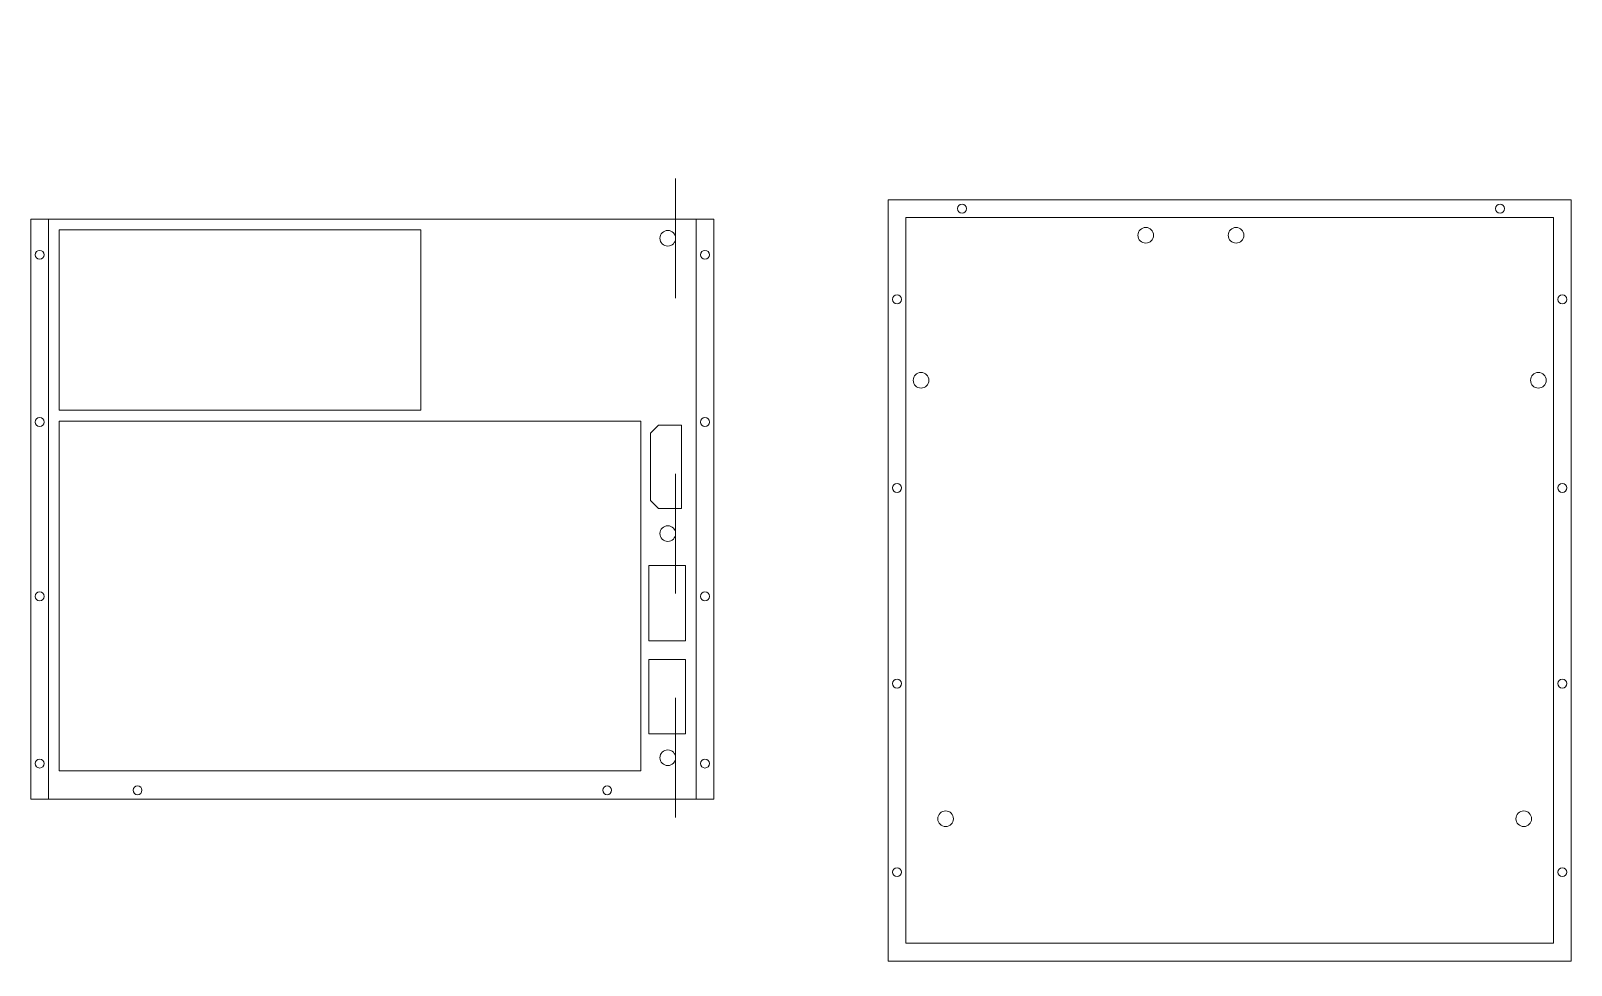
# Model space of a CAD drawing. Header units: millimetres. Extents: x -986 to 255, y -1466 to 2092.
# Drawn here: x -960.4 to -527.4, y 171.4 to 434.1 of the extents above; entities that cross this region are included whole.
import ezdxf

# ---------------------------------------------------------------- set-up
doc = ezdxf.new("R2010")
doc.units = ezdxf.units.MM
doc.header["$MEASUREMENT"] = 0

msp = doc.modelspace()

# ---------------------------------------------------------------- linework, layer by layer
at = {"color": 1, "lineweight": 0}
for points, knots in [([(-779.1136, 375.76), (-779.1136, 376.975), (-780.0986, 377.96), (-781.3136, 377.96), (-782.5286, 377.96), (-783.5136, 376.975), (-783.5136, 375.76), (-783.5136, 374.5449), (-782.5287, 373.56), (-781.3136, 373.56), (-780.0986, 373.56), (-779.1136, 374.5449), (-779.1136, 375.7599), (-779.1136, 434.0799), (-779.1136, 317.44), (-779.1136, 375.76)], [0, 0, 0, 0, 0.25, 0.25, 0.25, 0.5, 0.5, 0.5, 0.75, 0.75, 0.75, 1, 1, 1, 1.0001, 1.0001, 1.0001, 1.0001]), ([(-719.3894, 386.5937), (-719.3894, 386.5937), (-719.3894, 172.5937), (-719.3894, 172.5937), (-719.3894, 172.5937), (-527.3894, 172.5937), (-527.3894, 172.5937), (-527.3894, 172.5937), (-527.3894, 386.5937), (-527.3894, 386.5937), (-527.3894, 386.5937), (-719.3894, 386.5937), (-719.3894, 386.5937)], [0, 0, 0, 0, 0.25, 0.25, 0.25, 0.5, 0.5, 0.5, 0.75, 0.75, 0.75, 1, 1, 1, 1]), ([(-768.3613, 218.1171), (-768.3613, 218.1171), (-768.3613, 381.1171), (-768.3613, 381.1171), (-768.3613, 381.1171), (-960.3613, 381.1171), (-960.3613, 381.1171), (-960.3613, 381.1171), (-960.3613, 218.1171), (-960.3613, 218.1171), (-960.3613, 218.1171), (-768.3613, 218.1171), (-768.3613, 218.1171)], [0, 0, 0, 0, 0.25, 0.25, 0.25, 0.5, 0.5, 0.5, 0.75, 0.75, 0.75, 1, 1, 1, 1]), ([(-697.3624, 384.0937), (-697.3624, 384.7841), (-697.922, 385.3437), (-698.6124, 385.3437), (-699.3028, 385.3437), (-699.8624, 384.7841), (-699.8624, 384.0937), (-699.8624, 383.4033), (-699.3028, 382.8437), (-698.6124, 382.8437), (-697.922, 382.8437), (-697.3624, 383.4033), (-697.3624, 384.0937)], [0, 0, 0, 0, 0.25, 0.25, 0.25, 0.5, 0.5, 0.5, 0.75, 0.75, 0.75, 1, 1, 1, 1]), ([(-546.1394, 384.0937), (-546.1394, 384.7841), (-546.699, 385.3437), (-547.3894, 385.3437), (-548.0798, 385.3437), (-548.6394, 384.7841), (-548.6394, 384.0937), (-548.6394, 383.4033), (-548.0798, 382.8437), (-547.3894, 382.8437), (-546.699, 382.8437), (-546.1394, 383.4033), (-546.1394, 384.0937)], [0, 0, 0, 0, 0.25, 0.25, 0.25, 0.5, 0.5, 0.5, 0.75, 0.75, 0.75, 1, 1, 1, 1]), ([(-850.7136, 327.46), (-850.7136, 327.46), (-952.3613, 327.46), (-952.3613, 327.46), (-952.3613, 327.46), (-952.3613, 378.1171), (-952.3613, 378.1171), (-952.3613, 378.1171), (-850.7136, 378.1171), (-850.7136, 378.1171), (-850.7136, 378.1171), (-850.7136, 327.46), (-850.7136, 327.46)], [0, 0, 0, 0, 0.25, 0.25, 0.25, 0.5, 0.5, 0.5, 0.75, 0.75, 0.75, 1, 1, 1, 1]), ([(-644.7672, 376.5937), (-644.7672, 377.8087), (-645.7521, 378.7937), (-646.9672, 378.7937), (-648.1822, 378.7937), (-649.1672, 377.8087), (-649.1672, 376.5937), (-649.1672, 375.3787), (-648.1822, 374.3937), (-646.9672, 374.3937), (-645.7521, 374.3937), (-644.7672, 375.3787), (-644.7672, 376.5937)], [0, 0, 0, 0, 0.25, 0.25, 0.25, 0.5, 0.5, 0.5, 0.75, 0.75, 0.75, 1, 1, 1, 1]), ([(-619.3908, 376.5937), (-619.3908, 377.8087), (-620.3757, 378.7937), (-621.5908, 378.7937), (-622.8058, 378.7937), (-623.7908, 377.8087), (-623.7908, 376.5937), (-623.7908, 375.3787), (-622.8058, 374.3937), (-621.5908, 374.3937), (-620.3758, 374.3937), (-619.3908, 375.3787), (-619.3908, 376.5937)], [0, 0, 0, 0, 0.25, 0.25, 0.25, 0.5, 0.5, 0.5, 0.75, 0.75, 0.75, 1, 1, 1, 1]), ([(-956.6113, 371.1171), (-956.6113, 371.8075), (-957.1709, 372.3671), (-957.8613, 372.3671), (-958.5517, 372.3671), (-959.1113, 371.8075), (-959.1113, 371.1171), (-959.1113, 370.4267), (-958.5517, 369.8671), (-957.8613, 369.8671), (-957.1709, 369.8671), (-956.6113, 370.4267), (-956.6113, 371.1171)], [0, 0, 0, 0, 0.25, 0.25, 0.25, 0.5, 0.5, 0.5, 0.75, 0.75, 0.75, 1, 1, 1, 1]), ([(-769.6113, 371.1171), (-769.6113, 371.8075), (-770.1709, 372.3671), (-770.8613, 372.3671), (-771.5517, 372.3671), (-772.1113, 371.8075), (-772.1113, 371.1171), (-772.1113, 370.4267), (-771.5517, 369.8671), (-770.8613, 369.8671), (-770.1709, 369.8671), (-769.6113, 370.4267), (-769.6113, 371.1171)], [0, 0, 0, 0, 0.25, 0.25, 0.25, 0.5, 0.5, 0.5, 0.75, 0.75, 0.75, 1, 1, 1, 1]), ([(-715.6394, 358.5937), (-715.6394, 359.2841), (-716.199, 359.8437), (-716.8894, 359.8437), (-717.5798, 359.8437), (-718.1394, 359.2841), (-718.1394, 358.5937), (-718.1394, 357.9033), (-717.5798, 357.3437), (-716.8894, 357.3437), (-716.199, 357.3437), (-715.6394, 357.9033), (-715.6394, 358.5937)], [0, 0, 0, 0, 0.25, 0.25, 0.25, 0.5, 0.5, 0.5, 0.75, 0.75, 0.75, 1, 1, 1, 1]), ([(-528.6394, 358.5937), (-528.6394, 359.2841), (-529.199, 359.8437), (-529.8894, 359.8437), (-530.5798, 359.8437), (-531.1394, 359.2841), (-531.1394, 358.5937), (-531.1394, 357.9033), (-530.5798, 357.3437), (-529.8894, 357.3437), (-529.199, 357.3437), (-528.6394, 357.9033), (-528.6394, 358.5937)], [0, 0, 0, 0, 0.25, 0.25, 0.25, 0.5, 0.5, 0.5, 0.75, 0.75, 0.75, 1, 1, 1, 1]), ([(-779.1136, 292.76), (-779.1136, 293.975), (-780.0986, 294.96), (-781.3136, 294.96), (-782.5286, 294.96), (-783.5136, 293.975), (-783.5136, 292.76), (-783.5136, 291.5449), (-782.5287, 290.56), (-781.3136, 290.56), (-780.0986, 290.56), (-779.1136, 291.5449), (-779.1136, 292.7599), (-779.1136, 351.0799), (-779.1136, 234.44), (-779.1136, 292.76)], [0, 0, 0, 0, 0.25, 0.25, 0.25, 0.5, 0.5, 0.5, 0.75, 0.75, 0.75, 1, 1, 1, 1.0001, 1.0001, 1.0001, 1.0001]), ([(-707.938, 335.8451), (-707.938, 337.0601), (-708.923, 338.0451), (-710.138, 338.0451), (-711.353, 338.0451), (-712.338, 337.0601), (-712.338, 335.8451), (-712.338, 334.6301), (-711.353, 333.6451), (-710.138, 333.6451), (-708.923, 333.6451), (-707.938, 334.6301), (-707.938, 335.8451)], [0, 0, 0, 0, 0.25, 0.25, 0.25, 0.5, 0.5, 0.5, 0.75, 0.75, 0.75, 1, 1, 1, 1]), ([(-534.4147, 335.8451), (-534.4147, 337.0601), (-535.3997, 338.0451), (-536.6147, 338.0451), (-537.8297, 338.0451), (-538.8147, 337.0601), (-538.8147, 335.8451), (-538.8147, 334.6301), (-537.8297, 333.6451), (-536.6147, 333.6451), (-535.3997, 333.6451), (-534.4147, 334.6301), (-534.4147, 335.8451)], [0, 0, 0, 0, 0.25, 0.25, 0.25, 0.5, 0.5, 0.5, 0.75, 0.75, 0.75, 1, 1, 1, 1]), ([(-956.6113, 324.1171), (-956.6113, 324.8075), (-957.1709, 325.3671), (-957.8613, 325.3671), (-958.5517, 325.3671), (-959.1113, 324.8075), (-959.1113, 324.1171), (-959.1113, 323.4267), (-958.5517, 322.8671), (-957.8613, 322.8671), (-957.1709, 322.8671), (-956.6113, 323.4267), (-956.6113, 324.1171)], [0, 0, 0, 0, 0.25, 0.25, 0.25, 0.5, 0.5, 0.5, 0.75, 0.75, 0.75, 1, 1, 1, 1]), ([(-769.6113, 324.1171), (-769.6113, 324.8075), (-770.1709, 325.3671), (-770.8613, 325.3671), (-771.5517, 325.3671), (-772.1113, 324.8075), (-772.1113, 324.1171), (-772.1113, 323.4267), (-771.5517, 322.8671), (-770.8613, 322.8671), (-770.1709, 322.8671), (-769.6113, 323.4267), (-769.6113, 324.1171)], [0, 0, 0, 0, 0.25, 0.25, 0.25, 0.5, 0.5, 0.5, 0.75, 0.75, 0.75, 1, 1, 1, 1]), ([(-952.3613, 324.3844), (-952.3613, 324.3844), (-788.8941, 324.3844), (-788.8941, 324.3844), (-788.8941, 324.3844), (-788.8941, 226.1171), (-788.8941, 226.1171), (-788.8941, 226.1171), (-952.3613, 226.1171), (-952.3613, 226.1171), (-952.3613, 226.1171), (-952.3613, 324.3844), (-952.3613, 324.3844)], [0, 0, 0, 0, 0.25, 0.25, 0.25, 0.5, 0.5, 0.5, 0.75, 0.75, 0.75, 1, 1, 1, 1]), ([(-786.1844, 321.0023), (-786.1844, 321.0023), (-783.9393, 323.2474), (-783.9393, 323.2474), (-783.9393, 323.2474), (-777.4844, 323.2474), (-777.4844, 323.2474), (-777.4844, 323.2474), (-777.4844, 299.8074), (-777.4844, 299.8074), (-777.4844, 299.8074), (-783.9393, 299.8074), (-783.9393, 299.8074), (-783.9393, 299.8074), (-786.1844, 302.0524), (-786.1844, 302.0524), (-786.1844, 302.0524), (-786.1844, 321.0023), (-786.1844, 321.0023)], [0, 0, 0, 0, 0.16666667, 0.16666667, 0.16666667, 0.33333333, 0.33333333, 0.33333333, 0.5, 0.5, 0.5, 0.66666667, 0.66666667, 0.66666667, 0.83333333, 0.83333333, 0.83333333, 1, 1, 1, 1]), ([(-715.6394, 305.5937), (-715.6394, 306.2841), (-716.199, 306.8437), (-716.8894, 306.8437), (-717.5798, 306.8437), (-718.1394, 306.2841), (-718.1394, 305.5937), (-718.1394, 304.9033), (-717.5798, 304.3437), (-716.8894, 304.3437), (-716.199, 304.3437), (-715.6394, 304.9033), (-715.6394, 305.5937)], [0, 0, 0, 0, 0.25, 0.25, 0.25, 0.5, 0.5, 0.5, 0.75, 0.75, 0.75, 1, 1, 1, 1]), ([(-528.6394, 305.5937), (-528.6394, 306.2841), (-529.199, 306.8437), (-529.8894, 306.8437), (-530.5798, 306.8437), (-531.1394, 306.2841), (-531.1394, 305.5937), (-531.1394, 304.9033), (-530.5798, 304.3437), (-529.8894, 304.3437), (-529.199, 304.3437), (-528.6394, 304.9033), (-528.6394, 305.5937)], [0, 0, 0, 0, 0.25, 0.25, 0.25, 0.5, 0.5, 0.5, 0.75, 0.75, 0.75, 1, 1, 1, 1]), ([(-779.1136, 229.76), (-779.1136, 230.975), (-780.0986, 231.96), (-781.3136, 231.96), (-782.5286, 231.96), (-783.5136, 230.975), (-783.5136, 229.76), (-783.5136, 228.5449), (-782.5287, 227.56), (-781.3136, 227.56), (-780.0986, 227.5599), (-779.1136, 228.5449), (-779.1136, 229.7599), (-779.1136, 288.0799), (-779.1136, 171.44), (-779.1136, 229.76)], [0, 0, 0, 0, 0.25, 0.25, 0.25, 0.5, 0.5, 0.5, 0.75, 0.75, 0.75, 1, 1, 1, 1.0001, 1.0001, 1.0001, 1.0001]), ([(-786.6724, 262.6296), (-786.6724, 262.6296), (-786.6724, 283.7434), (-786.6724, 283.7434), (-786.6724, 283.7434), (-776.3613, 283.7434), (-776.3613, 283.7434), (-776.3613, 283.7434), (-776.3613, 262.6296), (-776.3613, 262.6296), (-776.3613, 262.6296), (-786.6724, 262.6296), (-786.6724, 262.6296)], [0, 0, 0, 0, 0.25, 0.25, 0.25, 0.5, 0.5, 0.5, 0.75, 0.75, 0.75, 1, 1, 1, 1]), ([(-956.6113, 275.1171), (-956.6113, 275.8075), (-957.1709, 276.3671), (-957.8613, 276.3671), (-958.5517, 276.3671), (-959.1113, 275.8075), (-959.1113, 275.1171), (-959.1113, 274.4267), (-958.5517, 273.8671), (-957.8613, 273.8671), (-957.1709, 273.8671), (-956.6113, 274.4267), (-956.6113, 275.1171)], [0, 0, 0, 0, 0.25, 0.25, 0.25, 0.5, 0.5, 0.5, 0.75, 0.75, 0.75, 1, 1, 1, 1]), ([(-769.6113, 275.1171), (-769.6113, 275.8075), (-770.1709, 276.3671), (-770.8613, 276.3671), (-771.5517, 276.3671), (-772.1113, 275.8075), (-772.1113, 275.1171), (-772.1113, 274.4267), (-771.5517, 273.8671), (-770.8613, 273.8671), (-770.1709, 273.8671), (-769.6113, 274.4267), (-769.6113, 275.1171)], [0, 0, 0, 0, 0.25, 0.25, 0.25, 0.5, 0.5, 0.5, 0.75, 0.75, 0.75, 1, 1, 1, 1]), ([(-776.3613, 236.5015), (-776.3613, 236.5015), (-786.6724, 236.5015), (-786.6724, 236.5015), (-786.6724, 236.5015), (-786.6724, 257.3184), (-786.6724, 257.3184), (-786.6724, 257.3184), (-776.3613, 257.3184), (-776.3613, 257.3184), (-776.3613, 257.3184), (-776.3613, 236.5015), (-776.3613, 236.5015)], [0, 0, 0, 0, 0.25, 0.25, 0.25, 0.5, 0.5, 0.5, 0.75, 0.75, 0.75, 1, 1, 1, 1]), ([(-715.6394, 250.5937), (-715.6394, 251.2841), (-716.199, 251.8437), (-716.8894, 251.8437), (-717.5798, 251.8437), (-718.1394, 251.2841), (-718.1394, 250.5937), (-718.1394, 249.9033), (-717.5798, 249.3437), (-716.8894, 249.3437), (-716.199, 249.3437), (-715.6394, 249.9033), (-715.6394, 250.5937)], [0, 0, 0, 0, 0.25, 0.25, 0.25, 0.5, 0.5, 0.5, 0.75, 0.75, 0.75, 1, 1, 1, 1]), ([(-528.6394, 250.5937), (-528.6394, 251.2841), (-529.199, 251.8437), (-529.8894, 251.8437), (-530.5798, 251.8437), (-531.1394, 251.2841), (-531.1394, 250.5937), (-531.1394, 249.9033), (-530.5798, 249.3437), (-529.8894, 249.3437), (-529.199, 249.3437), (-528.6394, 249.9033), (-528.6394, 250.5937)], [0, 0, 0, 0, 0.25, 0.25, 0.25, 0.5, 0.5, 0.5, 0.75, 0.75, 0.75, 1, 1, 1, 1]), ([(-956.6113, 228.1171), (-956.6113, 228.8075), (-957.1709, 229.3671), (-957.8613, 229.3671), (-958.5517, 229.3671), (-959.1113, 228.8075), (-959.1113, 228.1171), (-959.1113, 227.4267), (-958.5517, 226.8671), (-957.8613, 226.8671), (-957.1709, 226.8671), (-956.6113, 227.4267), (-956.6113, 228.1171)], [0, 0, 0, 0, 0.25, 0.25, 0.25, 0.5, 0.5, 0.5, 0.75, 0.75, 0.75, 1, 1, 1, 1]), ([(-769.6113, 228.1171), (-769.6113, 228.8075), (-770.1709, 229.3671), (-770.8613, 229.3671), (-771.5517, 229.3671), (-772.1113, 228.8075), (-772.1113, 228.1171), (-772.1113, 227.4267), (-771.5517, 226.8671), (-770.8613, 226.8671), (-770.1709, 226.8671), (-769.6113, 227.4267), (-769.6113, 228.1171)], [0, 0, 0, 0, 0.25, 0.25, 0.25, 0.5, 0.5, 0.5, 0.75, 0.75, 0.75, 1, 1, 1, 1]), ([(-929.1113, 220.6171), (-929.1113, 221.3075), (-929.6709, 221.8671), (-930.3613, 221.8671), (-931.0517, 221.8671), (-931.6113, 221.3075), (-931.6113, 220.6171), (-931.6113, 219.9267), (-931.0517, 219.3671), (-930.3613, 219.3671), (-929.6709, 219.3671), (-929.1113, 219.9267), (-929.1113, 220.6171)], [0, 0, 0, 0, 0.25, 0.25, 0.25, 0.5, 0.5, 0.5, 0.75, 0.75, 0.75, 1, 1, 1, 1]), ([(-797.1113, 220.6171), (-797.1113, 221.3075), (-797.6709, 221.8671), (-798.3613, 221.8671), (-799.0517, 221.8671), (-799.6113, 221.3075), (-799.6113, 220.6171), (-799.6113, 219.9267), (-799.0517, 219.3671), (-798.3613, 219.3671), (-797.6709, 219.3671), (-797.1113, 219.9267), (-797.1113, 220.6171)], [0, 0, 0, 0, 0.25, 0.25, 0.25, 0.5, 0.5, 0.5, 0.75, 0.75, 0.75, 1, 1, 1, 1]), ([(-701.0233, 212.5937), (-701.0233, 213.8087), (-702.0083, 214.7937), (-703.2233, 214.7937), (-704.4383, 214.7937), (-705.4233, 213.8087), (-705.4233, 212.5937), (-705.4233, 211.3787), (-704.4383, 210.3937), (-703.2233, 210.3937), (-702.0083, 210.3937), (-701.0233, 211.3787), (-701.0233, 212.5937)], [0, 0, 0, 0, 0.25, 0.25, 0.25, 0.5, 0.5, 0.5, 0.75, 0.75, 0.75, 1, 1, 1, 1]), ([(-538.5152, 212.5937), (-538.5152, 213.8087), (-539.5002, 214.7937), (-540.7152, 214.7937), (-541.9302, 214.7937), (-542.9152, 213.8087), (-542.9152, 212.5937), (-542.9152, 211.3787), (-541.9303, 210.3937), (-540.7152, 210.3937), (-539.5002, 210.3937), (-538.5152, 211.3787), (-538.5152, 212.5937)], [0, 0, 0, 0, 0.25, 0.25, 0.25, 0.5, 0.5, 0.5, 0.75, 0.75, 0.75, 1, 1, 1, 1]), ([(-715.6394, 197.5937), (-715.6394, 198.2841), (-716.199, 198.8437), (-716.8894, 198.8437), (-717.5798, 198.8437), (-718.1394, 198.2841), (-718.1394, 197.5937), (-718.1394, 196.9033), (-717.5798, 196.3437), (-716.8894, 196.3437), (-716.199, 196.3437), (-715.6394, 196.9033), (-715.6394, 197.5937)], [0, 0, 0, 0, 0.25, 0.25, 0.25, 0.5, 0.5, 0.5, 0.75, 0.75, 0.75, 1, 1, 1, 1]), ([(-528.6394, 197.5937), (-528.6394, 198.2841), (-529.199, 198.8437), (-529.8894, 198.8437), (-530.5798, 198.8437), (-531.1394, 198.2841), (-531.1394, 197.5937), (-531.1394, 196.9033), (-530.5798, 196.3437), (-529.8894, 196.3437), (-529.199, 196.3437), (-528.6394, 196.9033), (-528.6394, 197.5937)], [0, 0, 0, 0, 0.25, 0.25, 0.25, 0.5, 0.5, 0.5, 0.75, 0.75, 0.75, 1, 1, 1, 1])]:
    msp.add_open_spline(points, degree=3, knots=knots, dxfattribs=at)
at = {"color": 3, "lineweight": 0}
for points in [[(-955.3613, 381.1171), (-955.3613, 381.1171), (-955.3613, 218.1171), (-955.3613, 218.1171)], [(-773.3613, 381.1171), (-773.3613, 381.1171), (-773.3613, 218.1171), (-773.3613, 218.1171)]]:
    msp.add_open_spline(points, degree=3, dxfattribs=at)
msp.add_open_spline([(-714.3894, 381.5937), (-714.3894, 381.5937), (-532.3894, 381.5937), (-532.3894, 381.5937), (-532.3894, 381.5937), (-532.3894, 177.5937), (-532.3894, 177.5937), (-532.3894, 177.5937), (-714.3894, 177.5937), (-714.3894, 177.5937), (-714.3894, 177.5937), (-714.3894, 381.5937), (-714.3894, 381.5937)], degree=3, knots=[0, 0, 0, 0, 0.25, 0.25, 0.25, 0.5, 0.5, 0.5, 0.75, 0.75, 0.75, 1, 1, 1, 1], dxfattribs=at)

doc.saveas('drawing.dxf')
